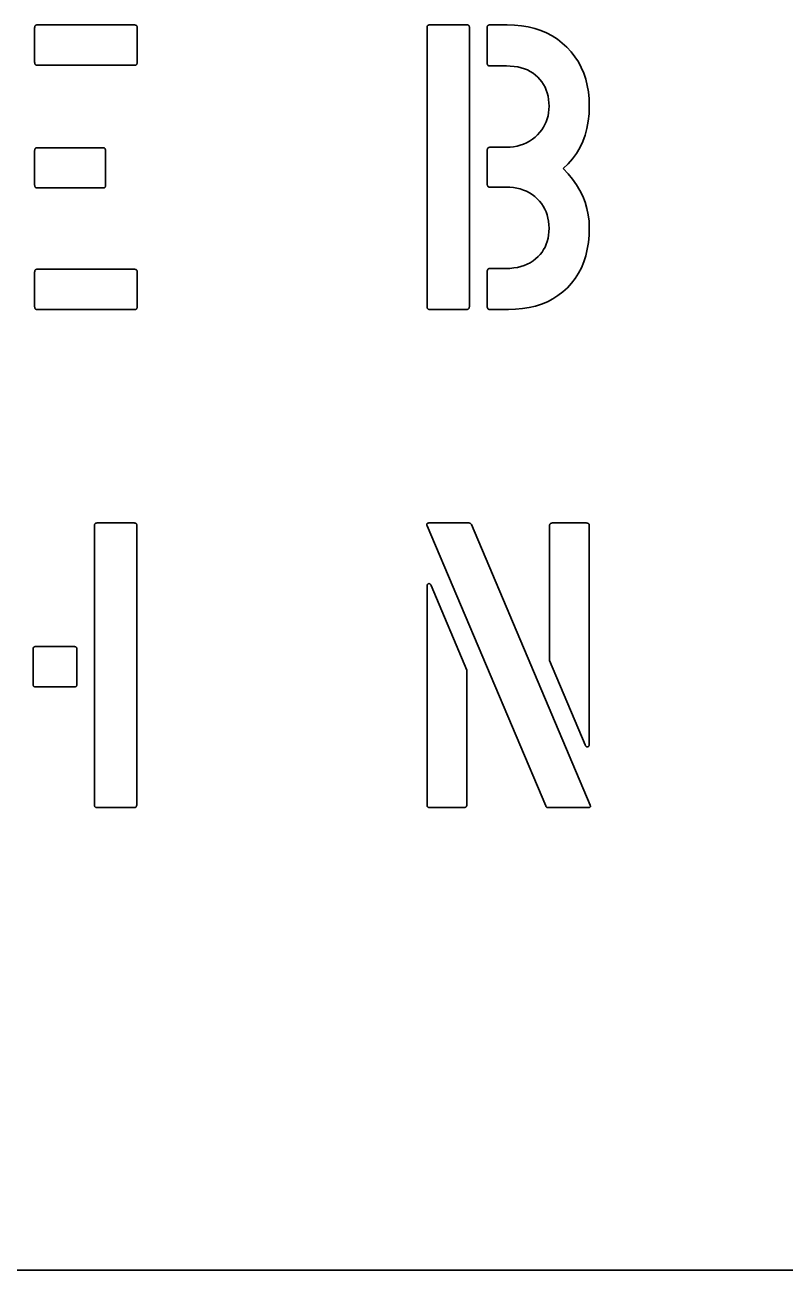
# Model space of a CAD drawing. Extents: x 10 to 410, y -69 to 348.
# Drawn here: x 112.3 to 165.7, y -51.5 to 36 of the extents above; entities that cross this region are included whole.
import ezdxf

# ---------------------------------------------------------------- set-up
doc = ezdxf.new("R2010")
doc.units = 0

msp = doc.modelspace()

# ---------------------------------------------------------------- linework, layer by layer
at = {"color": 7, "lineweight": 35, "ltscale": 0.00078}
for p, q in [((112.985428, 35.872009), (112.993996, 35.902008)), ((120.050575, 35.993134), (120.080574, 35.984558)), ((140.556854, 35.872009), (140.56543, 35.902008)), ((112.993996, 33.26944), (112.985428, 33.299438)), ((144.90657, 33.121155), (144.876572, 33.1297)), ((112.985428, 27.243439), (112.993996, 27.273438)), ((117.821999, 27.364563), (117.851997, 27.355988)), ((112.993996, 24.640869), (112.985428, 24.670868)), ((112.985428, 18.700562), (112.993996, 18.73056)), ((120.050575, 18.821716), (120.080574, 18.813141)), ((112.993996, 16.097992), (112.985428, 16.127991)), ((140.678009, 16.006866), (140.64801, 16.015442)), ((117.185432, 0.872009), (117.194008, 0.902008)), ((151.821991, 0.993134), (151.852005, 0.984558)), ((112.871147, -7.813721), (112.879723, -7.783722)), ((115.822006, -7.692566), (115.852005, -7.701141)), ((112.879723, -10.41629), (112.871147, -10.386292)), ((117.30658, -18.993134), (117.276573, -18.984558)), ((140.677994, -18.993134), (140.64801, -18.984558)), ((151.973145, -18.984558), (151.943146, -18.993134))]:
    msp.add_line(p, q, dxfattribs=at)
at = {"color": 7, "lineweight": 35, "ltscale": 0.000716}
for p, q in [((112.993996, 35.902008), (113.006004, 35.928009)), ((120.080574, 35.984558), (120.106575, 35.972565)), ((140.56543, 35.902008), (140.577423, 35.928009)), ((113.005997, 33.243439), (112.993996, 33.26944)), ((144.876572, 33.1297), (144.850571, 33.141724)), ((112.993996, 27.273438), (113.006004, 27.299438)), ((117.851997, 27.355988), (117.877998, 27.343994)), ((113.005997, 24.614868), (112.993996, 24.640869)), ((112.993996, 18.73056), (113.006004, 18.756561)), ((120.080574, 18.813141), (120.106575, 18.801147)), ((113.005997, 16.071991), (112.993996, 16.097992)), ((140.64801, 16.015442), (140.622009, 16.027435)), ((117.194008, 0.902008), (117.206009, 0.928009)), ((112.879723, -7.783722), (112.891724, -7.757721)), ((115.852005, -7.701141), (115.878006, -7.713135)), ((112.891724, -10.442291), (112.879723, -10.41629)), ((117.276573, -18.984558), (117.25058, -18.972565)), ((140.64801, -18.984558), (140.622009, -18.972565))]:
    msp.add_line(p, q, dxfattribs=at)
at = {"color": 7, "lineweight": 35, "ltscale": 0.000672}
for p, q in [((113.006004, 35.928009), (113.021431, 35.950012)), ((140.577423, 35.928009), (140.592865, 35.950012)), ((113.021431, 33.221436), (113.005997, 33.243439)), ((113.006004, 27.299438), (113.021431, 27.321442)), ((117.877998, 27.343994), (117.900002, 27.328583)), ((113.021431, 24.592865), (113.005997, 24.614868)), ((113.006004, 18.756561), (113.021431, 18.778564)), ((120.106575, 18.801147), (120.128571, 18.785706)), ((113.021431, 16.049988), (113.005997, 16.071991)), ((140.622009, 16.027435), (140.600006, 16.042847)), ((117.206009, 0.928009), (117.221436, 0.950012)), ((151.877991, 0.972565), (151.899994, 0.957153)), ((112.891724, -7.757721), (112.90715, -7.735718)), ((115.878006, -7.713135), (115.900009, -7.728577)), ((112.90715, -10.464294), (112.891724, -10.442291)), ((117.25058, -18.972565), (117.228577, -18.957153)), ((140.622009, -18.972565), (140.600006, -18.957153))]:
    msp.add_line(p, q, dxfattribs=at)
at = {"color": 7, "lineweight": 35, "ltscale": 0.000651}
for p, q in [((113.021431, 35.950012), (113.040291, 35.967987)), ((140.592865, 35.950012), (140.611725, 35.967987)), ((113.021431, 27.321442), (113.040291, 27.339417)), ((113.040291, 16.032013), (113.021431, 16.049988)), ((117.221436, 0.950012), (117.240295, 0.967987)), ((112.92601, -10.482269), (112.90715, -10.464294))]:
    msp.add_line(p, q, dxfattribs=at)
at = {"color": 7, "lineweight": 35, "ltscale": 0.000658}
for p, q in [((113.040291, 35.967987), (113.062569, 35.981995)), ((140.611725, 35.967987), (140.634003, 35.981995)), ((113.062569, 33.189423), (113.040291, 33.20343)), ((144.810577, 33.175995), (144.79657, 33.198273)), ((113.040291, 27.339417), (113.062569, 27.353424)), ((117.917999, 27.309723), (117.931999, 27.287415)), ((113.062569, 24.560852), (113.040291, 24.57486)), ((113.040291, 18.79657), (113.062569, 18.810577)), ((120.146568, 18.766846), (120.160576, 18.744568)), ((113.062569, 16.018005), (113.040291, 16.032013)), ((140.582001, 16.061707), (140.568008, 16.084015)), ((117.240295, 0.967987), (117.262573, 0.981995)), ((112.92601, -7.717712), (112.948288, -7.703705)), ((115.918007, -7.747437), (115.932007, -7.769714)), ((112.948288, -10.496277), (112.92601, -10.482269)), ((117.210571, -18.938293), (117.196579, -18.915985))]:
    msp.add_line(p, q, dxfattribs=at)
at = {"color": 7, "lineweight": 35, "ltscale": 0.00069}
for p, q in [((113.062569, 35.981995), (113.088287, 35.992004)), ((140.634003, 35.981995), (140.659714, 35.992004)), ((113.088287, 33.179413), (113.062569, 33.189423)), ((144.79657, 33.198273), (144.786575, 33.223999)), ((113.062569, 27.353424), (113.088287, 27.363434)), ((113.088287, 24.550873), (113.062569, 24.560852)), ((113.062569, 18.810577), (113.088287, 18.820557)), ((113.088287, 16.007996), (113.062569, 16.018005)), ((117.262573, 0.981995), (117.288292, 0.992004)), ((140.570007, 0.981995), (140.595718, 0.992004)), ((140.810577, -3.348572), (140.823715, -3.372864)), ((115.932007, -7.769714), (115.942001, -7.795441)), ((112.973999, -10.506287), (112.948288, -10.496277)), ((151.689423, -14.651428), (151.676285, -14.627136))]:
    msp.add_line(p, q, dxfattribs=at)
at = {"color": 7, "lineweight": 35, "ltscale": 0.000744}
for p, q in [((113.088287, 35.992004), (113.117424, 35.997986)), ((120.17057, 35.890289), (120.176567, 35.861145)), ((140.659714, 35.992004), (140.688858, 35.997986)), ((144.786575, 33.223999), (144.780579, 33.253143)), ((113.117424, 33.173431), (113.088287, 33.179413)), ((113.088287, 27.363434), (113.117424, 27.369415)), ((117.941994, 27.261719), (117.947998, 27.232574)), ((113.117424, 24.544861), (113.088287, 24.550873)), ((113.088287, 18.820557), (113.117424, 18.826569)), ((120.17057, 18.718872), (120.176567, 18.689728)), ((113.117424, 16.002014), (113.088287, 16.007996)), ((140.558014, 16.109711), (140.552002, 16.138855)), ((117.288292, 0.992004), (117.317429, 0.997986)), ((151.942001, 0.890289), (151.947998, 0.861145)), ((112.973999, -7.693726), (113.003143, -7.687714)), ((115.942001, -7.795441), (115.947998, -7.824585)), ((113.003143, -10.512299), (112.973999, -10.506287)), ((117.186577, -18.890289), (117.18058, -18.861145)), ((140.557999, -18.890289), (140.552002, -18.861145))]:
    msp.add_line(p, q, dxfattribs=at)
at = {"color": 7, "lineweight": 35, "ltscale": 0.000816}
for p, q in [((113.117424, 35.997986), (113.150002, 36)), ((140.688858, 35.997986), (140.721436, 36)), ((144.917435, 35.998291), (144.950012, 36)), ((120.176567, 35.861145), (120.178566, 35.828583)), ((120.178566, 33.342865), (120.177147, 33.310272)), ((144.780579, 33.253143), (144.77858, 33.285706)), ((113.150002, 33.171417), (113.117424, 33.173431)), ((113.117424, 27.369415), (113.150002, 27.371429)), ((117.947998, 27.232574), (117.950005, 27.200012)), ((113.150002, 24.542847), (113.117424, 24.544861)), ((117.950005, 24.714294), (117.94857, 24.681702)), ((113.117424, 18.826569), (113.150002, 18.828583)), ((120.176567, 18.689728), (120.178574, 18.657135)), ((113.150002, 16), (113.117424, 16.002014)), ((140.552002, 16.138855), (140.550003, 16.171417)), ((117.317429, 0.997986), (117.350006, 1)), ((151.947998, 0.861145), (151.949997, 0.828583)), ((113.003143, -7.687714), (113.035721, -7.685699)), ((115.947998, -7.824585), (115.950005, -7.857147)), ((113.035721, -10.514282), (113.003143, -10.512299)), ((117.18058, -18.861145), (117.178574, -18.828583)), ((140.552002, -18.861145), (140.550003, -18.828583))]:
    msp.add_line(p, q, dxfattribs=at)
at = {"color": 7, "lineweight": 35, "ltscale": 0.170714}
for p, q in [((113.150002, 36), (119.978569, 36)), ((113.150002, 18.828583), (119.978569, 18.828583))]:
    msp.add_line(p, q, dxfattribs=at)
at = {"color": 7, "lineweight": 35, "ltscale": 0.000951}
for p, q in [((119.978569, 36), (120.016579, 35.998291)), ((112.980286, 33.333435), (112.978569, 33.371429)), ((144.978577, 33.114288), (144.940582, 33.115997)), ((117.75, 27.371429), (117.788002, 27.36972)), ((144.77858, 27.200012), (144.780579, 27.238007)), ((144.940582, 27.39801), (144.978577, 27.399994)), ((112.980286, 24.704865), (112.978569, 24.742859)), ((144.780579, 24.761993), (144.77858, 24.799988)), ((144.978577, 24.600006), (144.940582, 24.60199)), ((112.978569, 18.628571), (112.980286, 18.666565)), ((119.978569, 18.828583), (120.016579, 18.826843)), ((144.940582, 18.883728), (144.978577, 18.885712)), ((140.75, 16), (140.712006, 16.001709)), ((143.359436, 16.002014), (143.321442, 16)), ((144.978577, 16), (144.940582, 16.002014)), ((151.75, 1), (151.787994, 0.998291)), ((112.864288, -7.885712), (112.866013, -7.847717)), ((115.75, -7.685699), (115.78801, -7.687439)), ((112.866013, -10.352295), (112.864288, -10.314301)), ((117.378578, -19), (117.340576, -18.998291)), ((119.988007, -18.997986), (119.950005, -19)), ((140.75, -19), (140.712006, -18.998291))]:
    msp.add_line(p, q, dxfattribs=at)
at = {"color": 7, "lineweight": 35, "ltscale": 0.00086}
for p, q in [((120.016579, 35.998291), (120.050575, 35.993134)), ((112.980286, 35.838013), (112.985428, 35.872009)), ((140.551727, 35.838013), (140.556854, 35.872009)), ((112.985428, 33.299438), (112.980286, 33.333435)), ((144.940582, 33.115997), (144.90657, 33.121155)), ((112.980286, 27.209442), (112.985428, 27.243439)), ((117.788002, 27.36972), (117.821999, 27.364563)), ((112.985428, 24.670868), (112.980286, 24.704865)), ((112.980286, 18.666565), (112.985428, 18.700562)), ((120.016579, 18.826843), (120.050575, 18.821716)), ((112.985428, 16.127991), (112.980286, 16.161987)), ((140.712006, 16.001709), (140.678009, 16.006866)), ((151.787994, 0.998291), (151.821991, 0.993134)), ((117.180298, 0.838013), (117.185432, 0.872009)), ((112.866013, -7.847717), (112.871147, -7.813721)), ((115.78801, -7.687439), (115.822006, -7.692566)), ((112.871147, -10.386292), (112.866013, -10.352295)), ((117.340576, -18.998291), (117.30658, -18.993134)), ((140.712006, -18.998291), (140.677994, -18.993134))]:
    msp.add_line(p, q, dxfattribs=at)
at = {"color": 7, "lineweight": 35, "ltscale": 0.000671}
for p, q in [((120.106575, 35.972565), (120.128571, 35.957153)), ((144.850571, 33.141724), (144.828583, 33.157135))]:
    msp.add_line(p, q, dxfattribs=at)
at = {"color": 7, "lineweight": 35, "ltscale": 0.000652}
for p, q in [((120.128571, 35.957153), (120.146568, 35.938293)), ((113.040291, 33.20343), (113.021431, 33.221436)), ((144.828583, 33.157135), (144.810577, 33.175995)), ((117.900002, 27.328583), (117.917999, 27.309723)), ((113.040291, 24.57486), (113.021431, 24.592865)), ((113.021431, 18.778564), (113.040291, 18.79657)), ((120.128571, 18.785706), (120.146568, 18.766846)), ((140.600006, 16.042847), (140.582001, 16.061707)), ((151.899994, 0.957153), (151.917999, 0.938293)), ((112.90715, -7.735718), (112.92601, -7.717712)), ((115.900009, -7.728577), (115.918007, -7.747437)), ((117.228577, -18.957153), (117.210571, -18.938293)), ((140.600006, -18.957153), (140.582001, -18.938293))]:
    msp.add_line(p, q, dxfattribs=at)
at = {"color": 7, "lineweight": 35, "ltscale": 0.000659}
for p, q in [((120.146568, 35.938293), (120.160576, 35.915985)), ((151.917999, 0.938293), (151.932007, 0.915985)), ((140.582001, -18.938293), (140.567993, -18.915985))]:
    msp.add_line(p, q, dxfattribs=at)
at = {"color": 7, "lineweight": 35, "ltscale": 0.000689}
for p, q in [((120.160576, 35.915985), (120.17057, 35.890289)), ((117.931999, 27.287415), (117.941994, 27.261719)), ((120.160576, 18.744568), (120.17057, 18.718872)), ((140.568008, 16.084015), (140.558014, 16.109711)), ((151.932007, 0.915985), (151.942001, 0.890289)), ((112.948288, -7.703705), (112.973999, -7.693726)), ((117.196579, -18.915985), (117.186577, -18.890289)), ((140.567993, -18.915985), (140.557999, -18.890289))]:
    msp.add_line(p, q, dxfattribs=at)
at = {"color": 7, "lineweight": 35, "ltscale": 0.065714}
for p, q in [((140.721436, 36), (143.350006, 36)), ((117.350006, 1), (119.978577, 1))]:
    msp.add_line(p, q, dxfattribs=at)
at = {"color": 7, "lineweight": 35, "ltscale": 0.000815}
for p, q in [((143.350006, 36), (143.382568, 35.998566)), ((144.77858, 35.828583), (144.780289, 35.861145)), ((120.178566, 16.171417), (120.177147, 16.138855)), ((119.978577, 1), (120.011154, 0.998566)), ((115.950005, -10.342865), (115.948578, -10.375427))]:
    msp.add_line(p, q, dxfattribs=at)
at = {"color": 7, "lineweight": 35, "ltscale": 0.000736}
for p, q in [((143.382568, 35.998566), (143.411713, 35.994293)), ((120.177147, 33.310272), (120.172859, 33.281128)), ((117.94857, 24.681702), (117.944283, 24.652557)), ((120.177147, 16.138855), (120.172859, 16.109711)), ((120.011154, 0.998566), (120.040291, 0.994293)), ((115.948578, -10.375427), (115.94429, -10.404572))]:
    msp.add_line(p, q, dxfattribs=at)
at = {"color": 7, "lineweight": 35, "ltscale": 0.000667}
for p, q in [((143.411713, 35.994293), (143.437439, 35.987152)), ((120.172859, 33.281128), (120.165718, 33.255432)), ((117.944283, 24.652557), (117.937141, 24.626862)), ((120.172859, 16.109711), (120.165718, 16.084015)), ((120.040291, 0.994293), (120.06601, 0.987152)), ((115.94429, -10.404572), (115.937149, -10.430298))]:
    msp.add_line(p, q, dxfattribs=at)
at = {"color": 7, "lineweight": 35, "ltscale": 0.000611}
for p, q in [((143.437439, 35.987152), (143.459717, 35.977142)), ((120.165718, 33.255432), (120.155708, 33.233154)), ((120.165718, 16.084015), (120.155708, 16.061707)), ((120.06601, 0.987152), (120.088295, 0.977142)), ((140.550003, 0.967987), (140.570007, 0.981995)), ((115.937149, -10.430298), (115.927147, -10.452576))]:
    msp.add_line(p, q, dxfattribs=at)
at = {"color": 7, "lineweight": 35, "ltscale": 0.000571}
for p, q in [((143.459717, 35.977142), (143.478577, 35.964294)), ((120.155708, 33.233154), (120.14286, 33.214294)), ((117.927147, 24.604584), (117.914284, 24.585724)), ((120.155708, 16.061707), (120.14286, 16.042847)), ((140.764282, -3.292847), (140.780853, -3.308563)), ((115.927147, -10.452576), (115.914291, -10.471436)), ((151.735718, -14.707153), (151.719131, -14.691437)), ((152.030289, -18.915985), (152.025436, -18.938293))]:
    msp.add_line(p, q, dxfattribs=at)
at = {"color": 7, "lineweight": 35, "ltscale": 0.000551}
for p, q in [((143.478577, 35.964294), (143.494003, 35.948578)), ((120.14286, 33.214294), (120.127144, 33.198853)), ((117.914284, 24.585724), (117.898567, 24.570282)), ((120.107147, 0.964294), (120.122574, 0.948578))]:
    msp.add_line(p, q, dxfattribs=at)
at = {"color": 7, "lineweight": 35, "ltscale": 0.000553}
for p, q in [((143.494003, 35.948578), (143.506012, 35.929993)), ((120.127144, 33.198853), (120.108574, 33.186859)), ((117.898567, 24.570282), (117.879997, 24.558289)), ((120.127144, 16.027435), (120.108574, 16.015442)), ((120.122574, 0.948578), (120.134575, 0.929993)), ((115.898575, -10.486847), (115.880005, -10.498871))]:
    msp.add_line(p, q, dxfattribs=at)
at = {"color": 7, "lineweight": 35, "ltscale": 0.000577}
for p, q in [((143.506012, 35.929993), (143.514572, 35.908569)), ((120.108574, 33.186859), (120.087143, 33.178284)), ((117.879997, 24.558289), (117.858574, 24.549713)), ((120.108574, 16.015442), (120.087143, 16.006866)), ((120.134575, 0.929993), (120.14315, 0.908569)), ((115.880005, -10.498871), (115.858582, -10.507416))]:
    msp.add_line(p, q, dxfattribs=at)
at = {"color": 7, "lineweight": 35, "ltscale": 0.000621}
for p, q in [((143.514572, 35.908569), (143.519714, 35.884277)), ((117.858574, 24.549713), (117.834282, 24.544586)), ((120.087143, 16.006866), (120.062859, 16.001709)), ((120.14315, 0.908569), (120.148285, 0.884277)), ((115.858582, -10.507416), (115.83429, -10.512573))]:
    msp.add_line(p, q, dxfattribs=at)
at = {"color": 7, "lineweight": 35, "ltscale": 0.00068}
for p, q in [((143.519714, 35.884277), (143.521423, 35.857147)), ((120.062859, 33.173157), (120.035713, 33.171417)), ((117.834282, 24.544586), (117.807144, 24.542847)), ((120.062859, 16.001709), (120.035713, 16)), ((120.148285, 0.884277), (120.150009, 0.857147)), ((115.83429, -10.512573), (115.807144, -10.514282))]:
    msp.add_line(p, q, dxfattribs=at)
at = {"color": 7, "lineweight": 35, "ltscale": 0.00074}
for p, q in [((144.780289, 35.861145), (144.785431, 35.890289)), ((144.88829, 35.993134), (144.917435, 35.998291))]:
    msp.add_line(p, q, dxfattribs=at)
at = {"color": 7, "lineweight": 35, "ltscale": 0.000677}
msp.add_line((144.785431, 35.890289), (144.794006, 35.915985), dxfattribs=at)
at = {"color": 7, "lineweight": 35, "ltscale": 0.000633}
for p, q in [((144.794006, 35.915985), (144.806, 35.938293)), ((144.840286, 35.972565), (144.862579, 35.984558))]:
    msp.add_line(p, q, dxfattribs=at)
at = {"color": 7, "lineweight": 35, "ltscale": 0.000609}
for p, q in [((144.806, 35.938293), (144.821442, 35.957153)), ((144.821442, 35.957153), (144.840286, 35.972565))]:
    msp.add_line(p, q, dxfattribs=at)
at = {"color": 7, "lineweight": 35, "ltscale": 0.000678}
msp.add_line((144.862579, 35.984558), (144.88829, 35.993134), dxfattribs=at)
at = {"color": 7, "lineweight": 35, "ltscale": 0.030714}
msp.add_line((144.950012, 36), (146.178574, 36), dxfattribs=at)
at = {"color": 7, "lineweight": 35, "ltscale": 0.012884}
msp.add_line((146.178574, 36), (146.69371, 35.984283), dxfattribs=at)
at = {"color": 7, "lineweight": 35, "ltscale": 0.012406}
msp.add_line((146.69371, 35.984283), (147.187714, 35.937134), dxfattribs=at)
at = {"color": 7, "lineweight": 35, "ltscale": 0.011983}
msp.add_line((147.187714, 35.937134), (147.660568, 35.858582), dxfattribs=at)
at = {"color": 7, "lineweight": 35, "ltscale": 0.000952}
for p, q in [((112.978569, 35.799988), (112.980286, 35.838013)), ((140.550003, 35.799988), (140.551727, 35.838013)), ((112.978569, 27.171417), (112.980286, 27.209442)), ((144.77858, 18.685699), (144.780579, 18.723724)), ((112.980286, 16.161987), (112.978569, 16.200012)), ((143.521423, 16.200012), (143.51944, 16.161987)), ((144.780579, 16.161987), (144.77858, 16.200012)), ((149.311996, 0.997711), (149.349991, 1)), ((117.178574, 0.799988), (117.180298, 0.838013)), ((120.150009, -18.799988), (120.148003, -18.838013)), ((143.188004, -18.997711), (143.149994, -19))]:
    msp.add_line(p, q, dxfattribs=at)
at = {"color": 7, "lineweight": 35, "ltscale": 0.060714}
for p, q in [((112.978569, 33.371429), (112.978569, 35.799988)), ((112.978569, 24.742859), (112.978569, 27.171417)), ((112.978569, 16.200012), (112.978569, 18.628571))]:
    msp.add_line(p, q, dxfattribs=at)
at = {"color": 7, "lineweight": 35, "ltscale": 0.062143}
for p, q in [((120.178566, 35.828583), (120.178566, 33.342865)), ((117.950005, 27.200012), (117.950005, 24.714294)), ((120.178574, 18.657135), (120.178566, 16.171417)), ((115.950005, -7.857147), (115.950005, -10.342865))]:
    msp.add_line(p, q, dxfattribs=at)
at = {"color": 7, "lineweight": 35, "ltscale": 0.490714}
for p, q in [((140.550003, 16.171417), (140.550003, 35.799988)), ((117.178574, -18.828583), (117.178574, 0.799988))]:
    msp.add_line(p, q, dxfattribs=at)
at = {"color": 7, "lineweight": 35, "ltscale": 0.491428}
for p, q in [((143.521423, 35.857147), (143.521423, 16.200012)), ((120.150009, 0.857147), (120.150009, -18.799988))]:
    msp.add_line(p, q, dxfattribs=at)
at = {"color": 7, "lineweight": 35, "ltscale": 0.063572}
msp.add_line((144.77858, 33.285706), (144.77858, 35.828583), dxfattribs=at)
at = {"color": 7, "lineweight": 35, "ltscale": 0.011623}
msp.add_line((147.660568, 35.858582), (148.112289, 35.748566), dxfattribs=at)
at = {"color": 7, "lineweight": 35, "ltscale": 0.01133}
msp.add_line((148.112289, 35.748566), (148.542862, 35.607147), dxfattribs=at)
at = {"color": 7, "lineweight": 35, "ltscale": 0.01111}
msp.add_line((148.542862, 35.607147), (148.952286, 35.434296), dxfattribs=at)
at = {"color": 7, "lineweight": 35, "ltscale": 0.010969}
msp.add_line((148.952286, 35.434296), (149.340576, 35.230011), dxfattribs=at)
at = {"color": 7, "lineweight": 35, "ltscale": 0.010907}
msp.add_line((149.340576, 35.230011), (149.707718, 34.994293), dxfattribs=at)
at = {"color": 7, "lineweight": 35, "ltscale": 0.010928}
msp.add_line((149.707718, 34.994293), (150.053711, 34.727142), dxfattribs=at)
at = {"color": 7, "lineweight": 35, "ltscale": 0.011031}
msp.add_line((150.053711, 34.727142), (150.378571, 34.428558), dxfattribs=at)
at = {"color": 7, "lineweight": 35, "ltscale": 0.011014}
msp.add_line((150.378571, 34.428558), (150.677139, 34.104584), dxfattribs=at)
at = {"color": 7, "lineweight": 35, "ltscale": 0.010878}
msp.add_line((150.677139, 34.104584), (150.94429, 33.761139), dxfattribs=at)
at = {"color": 7, "lineweight": 35, "ltscale": 0.010817}
msp.add_line((150.94429, 33.761139), (151.180008, 33.398285), dxfattribs=at)
at = {"color": 7, "lineweight": 35, "ltscale": 0.010836}
msp.add_line((151.180008, 33.398285), (151.384293, 33.015991), dxfattribs=at)
at = {"color": 7, "lineweight": 35, "ltscale": 0.172143}
for p, q in [((120.035713, 33.171417), (113.150002, 33.171417)), ((120.035713, 16), (113.150002, 16))]:
    msp.add_line(p, q, dxfattribs=at)
at = {"color": 7, "lineweight": 35, "ltscale": 0.00062}
for p, q in [((120.087143, 33.178284), (120.062859, 33.173157)), ((143.652283, 0.90744), (143.664276, 0.885712))]:
    msp.add_line(p, q, dxfattribs=at)
at = {"color": 7, "lineweight": 35, "ltscale": 0.028571}
for p, q in [((146.121429, 33.114288), (144.978577, 33.114288)), ((144.978577, 27.399994), (146.121429, 27.399994))]:
    msp.add_line(p, q, dxfattribs=at)
at = {"color": 7, "lineweight": 35, "ltscale": 0.006985}
msp.add_line((146.400711, 33.106415), (146.121429, 33.114288), dxfattribs=at)
at = {"color": 7, "lineweight": 35, "ltscale": 0.006687}
msp.add_line((146.667145, 33.082855), (146.400711, 33.106415), dxfattribs=at)
at = {"color": 7, "lineweight": 35, "ltscale": 0.006415}
msp.add_line((146.920715, 33.043579), (146.667145, 33.082855), dxfattribs=at)
at = {"color": 7, "lineweight": 35, "ltscale": 0.006173}
msp.add_line((147.161438, 32.988556), (146.920715, 33.043579), dxfattribs=at)
at = {"color": 7, "lineweight": 35, "ltscale": 0.005964}
msp.add_line((147.389282, 32.917847), (147.161438, 32.988556), dxfattribs=at)
at = {"color": 7, "lineweight": 35, "ltscale": 0.005793}
msp.add_line((147.604294, 32.831421), (147.389282, 32.917847), dxfattribs=at)
at = {"color": 7, "lineweight": 35, "ltscale": 0.005662}
msp.add_line((147.806427, 32.729279), (147.604294, 32.831421), dxfattribs=at)
at = {"color": 7, "lineweight": 35, "ltscale": 0.005574}
msp.add_line((147.995712, 32.61142), (147.806427, 32.729279), dxfattribs=at)
at = {"color": 7, "lineweight": 35, "ltscale": 0.005532}
msp.add_line((148.17215, 32.477844), (147.995712, 32.61142), dxfattribs=at)
at = {"color": 7, "lineweight": 35, "ltscale": 0.005536}
msp.add_line((148.335724, 32.328583), (148.17215, 32.477844), dxfattribs=at)
at = {"color": 7, "lineweight": 35, "ltscale": 0.010933}
for p, q in [((151.384293, 33.015991), (151.557144, 32.614288)), ((149.003723, 16.550293), (148.600006, 16.382141))]:
    msp.add_line(p, q, dxfattribs=at)
at = {"color": 7, "lineweight": 35, "ltscale": 0.011106}
msp.add_line((151.557144, 32.614288), (151.698578, 32.193146), dxfattribs=at)
at = {"color": 7, "lineweight": 35, "ltscale": 0.005505}
msp.add_line((148.485001, 32.166718), (148.335724, 32.328583), dxfattribs=at)
at = {"color": 7, "lineweight": 35, "ltscale": 0.00543}
msp.add_line((148.618576, 31.995422), (148.485001, 32.166718), dxfattribs=at)
at = {"color": 7, "lineweight": 35, "ltscale": 0.005393}
msp.add_line((148.736435, 31.814728), (148.618576, 31.995422), dxfattribs=at)
at = {"color": 7, "lineweight": 35, "ltscale": 0.005396}
msp.add_line((148.838577, 31.624573), (148.736435, 31.814728), dxfattribs=at)
at = {"color": 7, "lineweight": 35, "ltscale": 0.005437}
msp.add_line((148.925003, 31.424988), (148.838577, 31.624573), dxfattribs=at)
at = {"color": 7, "lineweight": 35, "ltscale": 0.011353}
msp.add_line((151.698578, 32.193146), (151.808578, 31.752563), dxfattribs=at)
at = {"color": 7, "lineweight": 35, "ltscale": 0.011666}
msp.add_line((151.808578, 31.752563), (151.887146, 31.292572), dxfattribs=at)
at = {"color": 7, "lineweight": 35, "ltscale": 0.005516}
msp.add_line((148.995712, 31.216003), (148.925003, 31.424988), dxfattribs=at)
at = {"color": 7, "lineweight": 35, "ltscale": 0.005632}
for p, q in [((149.05072, 30.997559), (148.995712, 31.216003)), ((149.089432, 29.830872), (149.113434, 30.054871))]:
    msp.add_line(p, q, dxfattribs=at)
at = {"color": 7, "lineweight": 35, "ltscale": 0.00578}
msp.add_line((149.089996, 30.769714), (149.05072, 30.997559), dxfattribs=at)
at = {"color": 7, "lineweight": 35, "ltscale": 0.005961}
msp.add_line((149.113571, 30.53244), (149.089996, 30.769714), dxfattribs=at)
at = {"color": 7, "lineweight": 35, "ltscale": 0.012044}
msp.add_line((151.887146, 31.292572), (151.93428, 30.813141), dxfattribs=at)
at = {"color": 7, "lineweight": 35, "ltscale": 0.012477}
msp.add_line((151.93428, 30.813141), (151.949997, 30.314301), dxfattribs=at)
at = {"color": 7, "lineweight": 35, "ltscale": 0.00552}
msp.add_line((149.049423, 29.613708), (149.089432, 29.830872), dxfattribs=at)
at = {"color": 7, "lineweight": 35, "ltscale": 0.005774}
msp.add_line((149.113434, 30.054871), (149.121429, 30.285706), dxfattribs=at)
at = {"color": 7, "lineweight": 35, "ltscale": 0.006171}
msp.add_line((149.121429, 30.285706), (149.113571, 30.53244), dxfattribs=at)
at = {"color": 7, "lineweight": 35, "ltscale": 0.013271}
msp.add_line((151.931717, 29.761139), (151.876862, 29.233154), dxfattribs=at)
at = {"color": 7, "lineweight": 35, "ltscale": 0.013837}
msp.add_line((151.949997, 30.314301), (151.931717, 29.761139), dxfattribs=at)
at = {"color": 7, "lineweight": 35, "ltscale": 0.005408}
msp.add_line((148.729431, 28.813721), (148.833435, 29.003418), dxfattribs=at)
at = {"color": 7, "lineweight": 35, "ltscale": 0.005385}
msp.add_line((148.833435, 29.003418), (148.921432, 29.200012), dxfattribs=at)
at = {"color": 7, "lineweight": 35, "ltscale": 0.005395}
msp.add_line((148.921432, 29.200012), (148.993439, 29.403442), dxfattribs=at)
at = {"color": 7, "lineweight": 35, "ltscale": 0.00544}
msp.add_line((148.993439, 29.403442), (149.049423, 29.613708), dxfattribs=at)
at = {"color": 7, "lineweight": 35, "ltscale": 0.012778}
msp.add_line((151.876862, 29.233154), (151.785431, 28.730286), dxfattribs=at)
at = {"color": 7, "lineweight": 35, "ltscale": 0.006061}
msp.add_line((147.949997, 27.966858), (148.139999, 28.117432), dxfattribs=at)
at = {"color": 7, "lineweight": 35, "ltscale": 0.006186}
msp.add_line((148.139999, 28.117432), (148.321426, 28.285706), dxfattribs=at)
at = {"color": 7, "lineweight": 35, "ltscale": 0.005686}
msp.add_line((148.321426, 28.285706), (148.473434, 28.454865), dxfattribs=at)
at = {"color": 7, "lineweight": 35, "ltscale": 0.00556}
msp.add_line((148.473434, 28.454865), (148.609436, 28.630859), dxfattribs=at)
at = {"color": 7, "lineweight": 35, "ltscale": 0.005468}
msp.add_line((148.609436, 28.630859), (148.729431, 28.813721), dxfattribs=at)
at = {"color": 7, "lineweight": 35, "ltscale": 0.012039}
msp.add_line((151.657425, 28.252563), (151.492859, 27.799988), dxfattribs=at)
at = {"color": 7, "lineweight": 35, "ltscale": 0.012364}
msp.add_line((151.785431, 28.730286), (151.657425, 28.252563), dxfattribs=at)
at = {"color": 7, "lineweight": 35, "ltscale": 0.115}
msp.add_line((113.150002, 27.371429), (117.75, 27.371429), dxfattribs=at)
at = {"color": 7, "lineweight": 35, "ltscale": 0.060001}
msp.add_line((144.77858, 24.799988), (144.77858, 27.200012), dxfattribs=at)
at = {"color": 7, "lineweight": 35, "ltscale": 0.000863}
for p, q in [((144.780579, 27.238007), (144.786575, 27.272003)), ((144.90657, 27.391998), (144.940582, 27.39801)), ((144.786575, 24.727997), (144.780579, 24.761993)), ((144.940582, 24.60199), (144.90657, 24.608002)), ((144.780579, 18.723724), (144.786575, 18.757721)), ((144.90657, 18.877716), (144.940582, 18.883728)), ((143.393433, 16.007996), (143.359436, 16.002014)), ((143.51944, 16.161987), (143.513428, 16.127991)), ((144.786575, 16.127991), (144.780579, 16.161987)), ((144.940582, 16.002014), (144.90657, 16.007996)), ((120.022003, -18.992004), (119.988007, -18.997986)), ((120.148003, -18.838013), (120.142006, -18.872009))]:
    msp.add_line(p, q, dxfattribs=at)
at = {"color": 7, "lineweight": 35, "ltscale": 0.00079}
for p, q in [((144.786575, 27.272003), (144.79657, 27.302002)), ((144.79657, 24.697998), (144.786575, 24.727997)), ((144.786575, 18.757721), (144.79657, 18.78772)), ((143.513428, 16.127991), (143.503433, 16.097992)), ((144.79657, 16.097992), (144.786575, 16.127991))]:
    msp.add_line(p, q, dxfattribs=at)
at = {"color": 7, "lineweight": 35, "ltscale": 0.000738}
for p, q in [((144.79657, 27.302002), (144.810577, 27.328003)), ((144.850571, 27.368011), (144.876572, 27.381989)), ((144.810577, 24.671997), (144.79657, 24.697998)), ((144.876572, 24.618011), (144.850571, 24.631989)), ((144.79657, 18.78772), (144.810577, 18.813721)), ((144.850571, 18.853729), (144.876572, 18.867706)), ((143.449432, 16.032013), (143.423431, 16.018005)), ((143.503433, 16.097992), (143.489441, 16.071991)), ((144.810577, 16.071991), (144.79657, 16.097992)), ((144.876572, 16.018005), (144.850571, 16.032013)), ((120.078003, -18.967987), (120.052002, -18.981995)), ((120.132004, -18.902008), (120.118004, -18.928009))]:
    msp.add_line(p, q, dxfattribs=at)
at = {"color": 7, "lineweight": 35, "ltscale": 0.000711}
for p, q in [((144.810577, 27.328003), (144.828583, 27.350006)), ((144.828583, 24.649994), (144.810577, 24.671997)), ((144.810577, 18.813721), (144.828583, 18.835724)), ((143.489441, 16.071991), (143.471436, 16.049988)), ((144.828583, 16.049988), (144.810577, 16.071991)), ((120.118004, -18.928009), (120.100006, -18.950012))]:
    msp.add_line(p, q, dxfattribs=at)
at = {"color": 7, "lineweight": 35, "ltscale": 0.00071}
for p, q in [((144.828583, 27.350006), (144.850571, 27.368011)), ((144.850571, 24.631989), (144.828583, 24.649994)), ((144.828583, 18.835724), (144.850571, 18.853729)), ((143.471436, 16.049988), (143.449432, 16.032013)), ((144.850571, 16.032013), (144.828583, 16.049988)), ((120.100006, -18.950012), (120.078003, -18.967987))]:
    msp.add_line(p, q, dxfattribs=at)
at = {"color": 7, "lineweight": 35, "ltscale": 0.000791}
for p, q in [((144.876572, 27.381989), (144.90657, 27.391998)), ((144.90657, 24.608002), (144.876572, 24.618011)), ((144.876572, 18.867706), (144.90657, 18.877716)), ((143.423431, 16.018005), (143.393433, 16.007996)), ((144.90657, 16.007996), (144.876572, 16.018005)), ((120.052002, -18.981995), (120.022003, -18.992004)), ((120.142006, -18.872009), (120.132004, -18.902008))]:
    msp.add_line(p, q, dxfattribs=at)
at = {"color": 7, "lineweight": 35, "ltscale": 0.006468}
msp.add_line((146.121429, 27.399994), (146.380005, 27.408844), dxfattribs=at)
at = {"color": 7, "lineweight": 35, "ltscale": 0.006285}
msp.add_line((146.380005, 27.408844), (146.630005, 27.435425), dxfattribs=at)
at = {"color": 7, "lineweight": 35, "ltscale": 0.006136}
msp.add_line((146.630005, 27.435425), (146.871429, 27.479706), dxfattribs=at)
at = {"color": 7, "lineweight": 35, "ltscale": 0.006024}
msp.add_line((146.871429, 27.479706), (147.104294, 27.541718), dxfattribs=at)
at = {"color": 7, "lineweight": 35, "ltscale": 0.00595}
msp.add_line((147.104294, 27.541718), (147.328568, 27.621429), dxfattribs=at)
at = {"color": 7, "lineweight": 35, "ltscale": 0.005918}
msp.add_line((147.328568, 27.621429), (147.544296, 27.718872), dxfattribs=at)
at = {"color": 7, "lineweight": 35, "ltscale": 0.005925}
msp.add_line((147.544296, 27.718872), (147.751434, 27.834015), dxfattribs=at)
at = {"color": 7, "lineweight": 35, "ltscale": 0.005973}
msp.add_line((147.751434, 27.834015), (147.949997, 27.966858), dxfattribs=at)
at = {"color": 7, "lineweight": 35, "ltscale": 0.011682}
msp.add_line((151.291718, 27.372559), (151.054001, 26.970276), dxfattribs=at)
at = {"color": 7, "lineweight": 35, "ltscale": 0.01181}
msp.add_line((151.492859, 27.799988), (151.291718, 27.372559), dxfattribs=at)
at = {"color": 7, "lineweight": 35, "ltscale": 0.01174}
msp.add_line((150.779724, 26.59314), (150.468857, 26.24115), dxfattribs=at)
at = {"color": 7, "lineweight": 35, "ltscale": 0.011658}
msp.add_line((151.054001, 26.970276), (150.779724, 26.59314), dxfattribs=at)
at = {"color": 7, "lineweight": 35, "ltscale": 0.011926}
msp.add_line((150.468857, 26.24115), (150.121429, 25.914276), dxfattribs=at)
at = {"color": 7, "lineweight": 35, "ltscale": 0.012704}
msp.add_line((150.121429, 25.914276), (150.468857, 25.543427), dxfattribs=at)
at = {"color": 7, "lineweight": 35, "ltscale": 0.012296}
msp.add_line((150.468857, 25.543427), (150.779724, 25.162292), dxfattribs=at)
at = {"color": 7, "lineweight": 35, "ltscale": 0.116429}
msp.add_line((117.807144, 24.542847), (113.150002, 24.542847), dxfattribs=at)
at = {"color": 7, "lineweight": 35, "ltscale": 0.00061}
msp.add_line((117.937141, 24.626862), (117.927147, 24.604584), dxfattribs=at)
at = {"color": 7, "lineweight": 35, "ltscale": 0.027857}
for p, q in [((146.092865, 24.600006), (144.978577, 24.600006)), ((144.978577, 18.885712), (146.092865, 18.885712))]:
    msp.add_line(p, q, dxfattribs=at)
at = {"color": 7, "lineweight": 35, "ltscale": 0.006725}
msp.add_line((146.361725, 24.591858), (146.092865, 24.600006), dxfattribs=at)
at = {"color": 7, "lineweight": 35, "ltscale": 0.006479}
msp.add_line((146.61972, 24.567413), (146.361725, 24.591858), dxfattribs=at)
at = {"color": 7, "lineweight": 35, "ltscale": 0.006262}
msp.add_line((146.866852, 24.526703), (146.61972, 24.567413), dxfattribs=at)
at = {"color": 7, "lineweight": 35, "ltscale": 0.006077}
msp.add_line((147.103149, 24.469727), (146.866852, 24.526703), dxfattribs=at)
at = {"color": 7, "lineweight": 35, "ltscale": 0.011949}
msp.add_line((150.779724, 25.162292), (151.054001, 24.770844), dxfattribs=at)
at = {"color": 7, "lineweight": 35, "ltscale": 0.011669}
msp.add_line((151.054001, 24.770844), (151.291718, 24.369141), dxfattribs=at)
at = {"color": 7, "lineweight": 35, "ltscale": 0.005926}
msp.add_line((147.328568, 24.396423), (147.103149, 24.469727), dxfattribs=at)
at = {"color": 7, "lineweight": 35, "ltscale": 0.005813}
msp.add_line((147.543152, 24.306854), (147.328568, 24.396423), dxfattribs=at)
at = {"color": 7, "lineweight": 35, "ltscale": 0.005739}
msp.add_line((147.746857, 24.200989), (147.543152, 24.306854), dxfattribs=at)
at = {"color": 7, "lineweight": 35, "ltscale": 0.005707}
msp.add_line((147.939713, 24.078857), (147.746857, 24.200989), dxfattribs=at)
at = {"color": 7, "lineweight": 35, "ltscale": 0.005717}
msp.add_line((148.121719, 23.94043), (147.939713, 24.078857), dxfattribs=at)
at = {"color": 7, "lineweight": 35, "ltscale": 0.005768}
msp.add_line((148.292862, 23.785706), (148.121719, 23.94043), dxfattribs=at)
at = {"color": 7, "lineweight": 35, "ltscale": 0.005742}
msp.add_line((148.450287, 23.618439), (148.292862, 23.785706), dxfattribs=at)
at = {"color": 7, "lineweight": 35, "ltscale": 0.011462}
msp.add_line((151.291718, 24.369141), (151.492859, 23.957153), dxfattribs=at)
at = {"color": 7, "lineweight": 35, "ltscale": 0.011331}
msp.add_line((151.492859, 23.957153), (151.657425, 23.534851), dxfattribs=at)
at = {"color": 7, "lineweight": 35, "ltscale": 0.005638}
msp.add_line((148.591141, 23.442291), (148.450287, 23.618439), dxfattribs=at)
at = {"color": 7, "lineweight": 35, "ltscale": 0.005572}
msp.add_line((148.715439, 23.257294), (148.591141, 23.442291), dxfattribs=at)
at = {"color": 7, "lineweight": 35, "ltscale": 0.005545}
msp.add_line((148.823151, 23.063416), (148.715439, 23.257294), dxfattribs=at)
at = {"color": 7, "lineweight": 35, "ltscale": 0.005556}
msp.add_line((148.914291, 22.860718), (148.823151, 23.063416), dxfattribs=at)
at = {"color": 7, "lineweight": 35, "ltscale": 0.005608}
msp.add_line((148.988861, 22.649139), (148.914291, 22.860718), dxfattribs=at)
at = {"color": 7, "lineweight": 35, "ltscale": 0.011277}
msp.add_line((151.657425, 23.534851), (151.785431, 23.102295), dxfattribs=at)
at = {"color": 7, "lineweight": 35, "ltscale": 0.011305}
msp.add_line((151.785431, 23.102295), (151.876862, 22.659424), dxfattribs=at)
at = {"color": 7, "lineweight": 35, "ltscale": 0.005698}
msp.add_line((149.04686, 22.428711), (148.988861, 22.649139), dxfattribs=at)
at = {"color": 7, "lineweight": 35, "ltscale": 0.005825}
msp.add_line((149.088287, 22.199432), (149.04686, 22.428711), dxfattribs=at)
at = {"color": 7, "lineweight": 35, "ltscale": 0.005986}
msp.add_line((149.113144, 21.961273), (149.088287, 22.199432), dxfattribs=at)
at = {"color": 7, "lineweight": 35, "ltscale": 0.006178}
msp.add_line((149.121429, 21.714294), (149.113144, 21.961273), dxfattribs=at)
at = {"color": 7, "lineweight": 35, "ltscale": 0.011411}
msp.add_line((151.876862, 22.659424), (151.931717, 22.206299), dxfattribs=at)
at = {"color": 7, "lineweight": 35, "ltscale": 0.011595}
msp.add_line((151.931717, 22.206299), (151.949997, 21.742859), dxfattribs=at)
at = {"color": 7, "lineweight": 35, "ltscale": 0.005552}
msp.add_line((148.998001, 20.790863), (149.052002, 21.006287), dxfattribs=at)
at = {"color": 7, "lineweight": 35, "ltscale": 0.005725}
msp.add_line((149.052002, 21.006287), (149.090576, 21.231995), dxfattribs=at)
at = {"color": 7, "lineweight": 35, "ltscale": 0.005928}
msp.add_line((149.090576, 21.231995), (149.113708, 21.467987), dxfattribs=at)
at = {"color": 7, "lineweight": 35, "ltscale": 0.006161}
msp.add_line((149.113708, 21.467987), (149.121429, 21.714294), dxfattribs=at)
at = {"color": 7, "lineweight": 35, "ltscale": 0.012614}
msp.add_line((151.93457, 21.217285), (151.88829, 20.714844), dxfattribs=at)
at = {"color": 7, "lineweight": 35, "ltscale": 0.013145}
msp.add_line((151.949997, 21.742859), (151.93457, 21.217285), dxfattribs=at)
at = {"color": 7, "lineweight": 35, "ltscale": 0.00523}
msp.add_line((148.627716, 20.032013), (148.743439, 20.206299), dxfattribs=at)
at = {"color": 7, "lineweight": 35, "ltscale": 0.005251}
msp.add_line((148.743439, 20.206299), (148.843719, 20.390869), dxfattribs=at)
at = {"color": 7, "lineweight": 35, "ltscale": 0.005313}
msp.add_line((148.843719, 20.390869), (148.928574, 20.585724), dxfattribs=at)
at = {"color": 7, "lineweight": 35, "ltscale": 0.005414}
msp.add_line((148.928574, 20.585724), (148.998001, 20.790863), dxfattribs=at)
at = {"color": 7, "lineweight": 35, "ltscale": 0.011719}
msp.add_line((151.811142, 20.235565), (151.70314, 19.779419), dxfattribs=at)
at = {"color": 7, "lineweight": 35, "ltscale": 0.012136}
msp.add_line((151.88829, 20.714844), (151.811142, 20.235565), dxfattribs=at)
at = {"color": 7, "lineweight": 35, "ltscale": 0.00585}
msp.add_line((147.591141, 19.18399), (147.798859, 19.291718), dxfattribs=at)
at = {"color": 7, "lineweight": 35, "ltscale": 0.005796}
msp.add_line((147.798859, 19.291718), (147.994568, 19.415985), dxfattribs=at)
at = {"color": 7, "lineweight": 35, "ltscale": 0.005788}
msp.add_line((147.994568, 19.415985), (148.178284, 19.556854), dxfattribs=at)
at = {"color": 7, "lineweight": 35, "ltscale": 0.005824}
msp.add_line((148.178284, 19.556854), (148.350006, 19.714294), dxfattribs=at)
at = {"color": 7, "lineweight": 35, "ltscale": 0.00531}
msp.add_line((148.350006, 19.714294), (148.496567, 19.868011), dxfattribs=at)
at = {"color": 7, "lineweight": 35, "ltscale": 0.00525}
msp.add_line((148.496567, 19.868011), (148.627716, 20.032013), dxfattribs=at)
at = {"color": 7, "lineweight": 35, "ltscale": 0.01109}
msp.add_line((151.564285, 19.346436), (151.394577, 18.936584), dxfattribs=at)
at = {"color": 7, "lineweight": 35, "ltscale": 0.011368}
msp.add_line((151.70314, 19.779419), (151.564285, 19.346436), dxfattribs=at)
at = {"color": 7, "lineweight": 35, "ltscale": 0.062142}
msp.add_line((144.77858, 16.200012), (144.77858, 18.685699), dxfattribs=at)
at = {"color": 7, "lineweight": 35, "ltscale": 0.006996}
msp.add_line((146.092865, 18.885712), (146.372574, 18.894012), dxfattribs=at)
at = {"color": 7, "lineweight": 35, "ltscale": 0.006722}
msp.add_line((146.372574, 18.894012), (146.640289, 18.918854), dxfattribs=at)
at = {"color": 7, "lineweight": 35, "ltscale": 0.006476}
msp.add_line((146.640289, 18.918854), (146.895996, 18.960297), dxfattribs=at)
at = {"color": 7, "lineweight": 35, "ltscale": 0.006263}
msp.add_line((146.895996, 18.960297), (147.139709, 19.01828), dxfattribs=at)
at = {"color": 7, "lineweight": 35, "ltscale": 0.006086}
msp.add_line((147.139709, 19.01828), (147.371429, 19.092865), dxfattribs=at)
at = {"color": 7, "lineweight": 35, "ltscale": 0.005946}
msp.add_line((147.371429, 19.092865), (147.591141, 19.18399), dxfattribs=at)
at = {"color": 7, "lineweight": 35, "ltscale": 0.010775}
msp.add_line((151.194, 18.549866), (150.96257, 18.186279), dxfattribs=at)
at = {"color": 7, "lineweight": 35, "ltscale": 0.010891}
msp.add_line((151.394577, 18.936584), (151.194, 18.549866), dxfattribs=at)
at = {"color": 7, "lineweight": 35, "ltscale": 0.010788}
msp.add_line((150.40715, 17.528564), (150.087997, 17.238129), dxfattribs=at)
at = {"color": 7, "lineweight": 35, "ltscale": 0.010799}
msp.add_line((150.700287, 17.845856), (150.40715, 17.528564), dxfattribs=at)
at = {"color": 7, "lineweight": 35, "ltscale": 0.010744}
msp.add_line((150.96257, 18.186279), (150.700287, 17.845856), dxfattribs=at)
at = {"color": 7, "lineweight": 35, "ltscale": 0.010777}
msp.add_line((149.386292, 16.748993), (149.003723, 16.550293), dxfattribs=at)
at = {"color": 7, "lineweight": 35, "ltscale": 0.0107}
msp.add_line((149.747711, 16.978271), (149.386292, 16.748993), dxfattribs=at)
at = {"color": 7, "lineweight": 35, "ltscale": 0.010704}
msp.add_line((150.087997, 17.238129), (149.747711, 16.978271), dxfattribs=at)
at = {"color": 7, "lineweight": 35, "ltscale": 0.00055}
for p, q in [((120.14286, 16.042847), (120.127144, 16.027435)), ((115.914291, -10.471436), (115.898575, -10.486847))]:
    msp.add_line(p, q, dxfattribs=at)
at = {"color": 7, "lineweight": 35, "ltscale": 0.064286}
for p, q in [((143.321442, 16), (140.75, 16)), ((119.950005, -19), (117.378578, -19))]:
    msp.add_line(p, q, dxfattribs=at)
at = {"color": 7, "lineweight": 35, "ltscale": 0.032143}
msp.add_line((146.264282, 16), (144.978577, 16), dxfattribs=at)
at = {"color": 7, "lineweight": 35, "ltscale": 0.012741}
msp.add_line((146.773712, 16.015289), (146.264282, 16), dxfattribs=at)
at = {"color": 7, "lineweight": 35, "ltscale": 0.012261}
msp.add_line((147.262009, 16.061157), (146.773712, 16.015289), dxfattribs=at)
at = {"color": 7, "lineweight": 35, "ltscale": 0.011834}
msp.add_line((147.729141, 16.137573), (147.262009, 16.061157), dxfattribs=at)
at = {"color": 7, "lineweight": 35, "ltscale": 0.011466}
msp.add_line((148.17514, 16.244568), (147.729141, 16.137573), dxfattribs=at)
at = {"color": 7, "lineweight": 35, "ltscale": 0.011165}
msp.add_line((148.600006, 16.382141), (148.17514, 16.244568), dxfattribs=at)
at = {"color": 7, "lineweight": 35, "ltscale": 0.00057}
msp.add_line((120.088295, 0.977142), (120.107147, 0.964294), dxfattribs=at)
at = {"color": 7, "lineweight": 35, "ltscale": 0.000654}
msp.add_line((140.524292, 0.902008), (140.527145, 0.928009), dxfattribs=at)
at = {"color": 7, "lineweight": 35, "ltscale": 0.000753}
for p, q in [((140.527145, 0.872009), (140.524292, 0.902008)), ((149.199997, 0.942871), (149.222, 0.96344)), ((143.300003, -18.942871), (143.278, -18.96344))]:
    msp.add_line(p, q, dxfattribs=at)
at = {"color": 7, "lineweight": 35, "ltscale": 0.00059}
msp.add_line((140.527145, 0.928009), (140.535706, 0.950012), dxfattribs=at)
at = {"color": 7, "lineweight": 35, "ltscale": 0.000574}
for p, q in [((140.535706, 0.950012), (140.550003, 0.967987)), ((151.857422, -14.735443), (151.835709, -14.742859))]:
    msp.add_line(p, q, dxfattribs=at)
at = {"color": 7, "lineweight": 35, "ltscale": 0.0008}
msp.add_line((140.595718, 0.992004), (140.627136, 0.997986), dxfattribs=at)
at = {"color": 7, "lineweight": 35, "ltscale": 0.00093}
msp.add_line((140.627136, 0.997986), (140.664276, 1), dxfattribs=at)
at = {"color": 7, "lineweight": 35, "ltscale": 0.070715}
msp.add_line((140.664276, 1), (143.492859, 1), dxfattribs=at)
at = {"color": 7, "lineweight": 35, "ltscale": 0.000558}
for p, q in [((143.492859, 1), (143.515137, 0.998871)), ((143.624847, 0.944), (143.639145, 0.926849)), ((140.606003, -3.289703), (140.623138, -3.275421)), ((140.664276, -3.257141), (140.686569, -3.258575)), ((151.835709, -14.742859), (151.813431, -14.741425)), ((151.893997, -14.710297), (151.876846, -14.724579))]:
    msp.add_line(p, q, dxfattribs=at)
at = {"color": 7, "lineweight": 35, "ltscale": 0.000536}
msp.add_line((143.515137, 0.998871), (143.536285, 0.995422), dxfattribs=at)
at = {"color": 7, "lineweight": 35, "ltscale": 0.00052}
for p, q in [((143.536285, 0.995422), (143.55629, 0.989716)), ((143.592865, 0.971436), (143.609436, 0.958862))]:
    msp.add_line(p, q, dxfattribs=at)
at = {"color": 7, "lineweight": 35, "ltscale": 0.000512}
for p, q in [((143.55629, 0.989716), (143.575134, 0.98172)), ((143.575134, 0.98172), (143.592865, 0.971436))]:
    msp.add_line(p, q, dxfattribs=at)
at = {"color": 7, "lineweight": 35, "ltscale": 0.000535}
msp.add_line((143.609436, 0.958862), (143.624847, 0.944), dxfattribs=at)
at = {"color": 7, "lineweight": 35, "ltscale": 0.000586}
msp.add_line((143.639145, 0.926849), (143.652283, 0.90744), dxfattribs=at)
at = {"color": 7, "lineweight": 35}
for p, q in [((143.664276, 0.885712), (152.007141, -18.828583)), ((148.892853, -18.885712), (140.550003, 0.799988)), ((10, -51.5), (410, -51.5))]:
    msp.add_line(p, q, dxfattribs=at)
at = {"color": 7, "lineweight": 35, "ltscale": 0.000892}
for p, q in [((149.158005, 0.853729), (149.167999, 0.888)), ((143.341995, -18.853729), (143.332001, -18.888))]:
    msp.add_line(p, q, dxfattribs=at)
at = {"color": 7, "lineweight": 35, "ltscale": 0.000821}
for p, q in [((149.167999, 0.888), (149.181992, 0.917725)), ((143.332001, -18.888), (143.317993, -18.917725))]:
    msp.add_line(p, q, dxfattribs=at)
at = {"color": 7, "lineweight": 35, "ltscale": 0.000773}
for p, q in [((149.181992, 0.917725), (149.199997, 0.942871)), ((143.317993, -18.917725), (143.300003, -18.942871))]:
    msp.add_line(p, q, dxfattribs=at)
at = {"color": 7, "lineweight": 35, "ltscale": 0.000763}
for p, q in [((149.222, 0.96344), (149.248001, 0.979431)), ((143.278, -18.96344), (143.251999, -18.979431))]:
    msp.add_line(p, q, dxfattribs=at)
at = {"color": 7, "lineweight": 35, "ltscale": 0.000802}
for p, q in [((149.248001, 0.979431), (149.278, 0.990845)), ((143.251999, -18.979431), (143.222, -18.990845))]:
    msp.add_line(p, q, dxfattribs=at)
at = {"color": 7, "lineweight": 35, "ltscale": 0.000867}
for p, q in [((149.278, 0.990845), (149.311996, 0.997711)), ((143.222, -18.990845), (143.188004, -18.997711))]:
    msp.add_line(p, q, dxfattribs=at)
at = {"color": 7, "lineweight": 35, "ltscale": 0.06}
for p, q in [((149.349991, 1), (151.75, 1)), ((143.149994, -19), (140.75, -19))]:
    msp.add_line(p, q, dxfattribs=at)
at = {"color": 7, "lineweight": 35, "ltscale": 0.000715}
msp.add_line((151.852005, 0.984558), (151.877991, 0.972565), dxfattribs=at)
at = {"color": 7, "lineweight": 35, "ltscale": 0.000876}
msp.add_line((140.535706, 0.838013), (140.527145, 0.872009), dxfattribs=at)
at = {"color": 7, "lineweight": 35, "ltscale": 0.001016}
msp.add_line((140.550003, 0.799988), (140.535706, 0.838013), dxfattribs=at)
at = {"color": 7, "lineweight": 35, "ltscale": 0.001087}
for p, q in [((149.149994, 0.771423), (149.151993, 0.81485)), ((143.350006, -18.771423), (143.347992, -18.81485))]:
    msp.add_line(p, q, dxfattribs=at)
at = {"color": 7, "lineweight": 35, "ltscale": 0.235714}
for p, q in [((149.149994, -8.657135), (149.149994, 0.771423)), ((143.350006, -9.342865), (143.350006, -18.771423))]:
    msp.add_line(p, q, dxfattribs=at)
at = {"color": 7, "lineweight": 35, "ltscale": 0.000984}
msp.add_line((149.151993, 0.81485), (149.158005, 0.853729), dxfattribs=at)
at = {"color": 7, "lineweight": 35, "ltscale": 0.383572}
for p, q in [((151.949997, 0.828583), (151.949997, -14.514282)), ((140.550003, -18.828583), (140.550003, -3.485718))]:
    msp.add_line(p, q, dxfattribs=at)
at = {"color": 7, "lineweight": 35, "ltscale": 0.000958}
for p, q in [((140.550003, -3.485718), (140.551147, -3.447418)), ((151.949997, -14.514282), (151.948853, -14.552582))]:
    msp.add_line(p, q, dxfattribs=at)
at = {"color": 7, "lineweight": 35, "ltscale": 0.000875}
for p, q in [((140.551147, -3.447418), (140.554565, -3.412567)), ((151.948853, -14.552582), (151.945435, -14.587433))]:
    msp.add_line(p, q, dxfattribs=at)
at = {"color": 7, "lineweight": 35, "ltscale": 0.000799}
for p, q in [((140.554565, -3.412567), (140.560287, -3.381134)), ((151.945435, -14.587433), (151.939713, -14.618866))]:
    msp.add_line(p, q, dxfattribs=at)
at = {"color": 7, "lineweight": 35, "ltscale": 0.000728}
for p, q in [((140.560287, -3.381134), (140.568283, -3.353149)), ((151.939713, -14.618866), (151.931717, -14.646851))]:
    msp.add_line(p, q, dxfattribs=at)
at = {"color": 7, "lineweight": 35, "ltscale": 0.000666}
for p, q in [((140.568283, -3.353149), (140.578568, -3.328583)), ((151.931717, -14.646851), (151.921432, -14.671417))]:
    msp.add_line(p, q, dxfattribs=at)
at = {"color": 7, "lineweight": 35, "ltscale": 0.000615}
for p, q in [((140.578568, -3.328583), (140.591141, -3.307434)), ((151.921432, -14.671417), (151.908859, -14.692566))]:
    msp.add_line(p, q, dxfattribs=at)
at = {"color": 7, "lineweight": 35, "ltscale": 0.000578}
for p, q in [((140.591141, -3.307434), (140.606003, -3.289703)), ((151.908859, -14.692566), (151.893997, -14.710297))]:
    msp.add_line(p, q, dxfattribs=at)
at = {"color": 7, "lineweight": 35, "ltscale": 0.000557}
msp.add_line((140.623138, -3.275421), (140.642578, -3.264557), dxfattribs=at)
at = {"color": 7, "lineweight": 35, "ltscale": 0.000573}
msp.add_line((140.642578, -3.264557), (140.664276, -3.257141), dxfattribs=at)
at = {"color": 7, "lineweight": 35, "ltscale": 0.000539}
for p, q in [((140.686569, -3.258575), (140.707718, -3.262848)), ((151.813431, -14.741425), (151.792282, -14.737152))]:
    msp.add_line(p, q, dxfattribs=at)
at = {"color": 7, "lineweight": 35, "ltscale": 0.000531}
for p, q in [((140.707718, -3.262848), (140.727722, -3.269989)), ((151.792282, -14.737152), (151.772278, -14.730011))]:
    msp.add_line(p, q, dxfattribs=at)
at = {"color": 7, "lineweight": 35, "ltscale": 0.000533}
for p, q in [((140.727722, -3.269989), (140.746567, -3.279999)), ((151.772278, -14.730011), (151.753433, -14.720001))]:
    msp.add_line(p, q, dxfattribs=at)
at = {"color": 7, "lineweight": 35, "ltscale": 0.000547}
for p, q in [((140.746567, -3.279999), (140.764282, -3.292847)), ((151.753433, -14.720001), (151.735718, -14.707153))]:
    msp.add_line(p, q, dxfattribs=at)
at = {"color": 7, "lineweight": 35, "ltscale": 0.000604}
for p, q in [((140.780853, -3.308563), (140.79628, -3.327148)), ((151.719131, -14.691437), (151.703705, -14.672852))]:
    msp.add_line(p, q, dxfattribs=at)
at = {"color": 7, "lineweight": 35, "ltscale": 0.000644}
for p, q in [((140.79628, -3.327148), (140.810577, -3.348572)), ((151.703705, -14.672852), (151.689423, -14.651428))]:
    msp.add_line(p, q, dxfattribs=at)
at = {"color": 7, "lineweight": 35, "ltscale": 0.000742}
for p, q in [((140.823715, -3.372864), (140.835709, -3.399994)), ((151.676285, -14.627136), (151.664276, -14.600006))]:
    msp.add_line(p, q, dxfattribs=at)
at = {"color": 7, "lineweight": 35, "ltscale": 0.161322}
msp.add_line((140.835709, -3.399994), (143.350006, -9.342865), dxfattribs=at)
at = {"color": 7, "lineweight": 35, "ltscale": 0.067857}
msp.add_line((113.035721, -7.685699), (115.75, -7.685699), dxfattribs=at)
at = {"color": 7, "lineweight": 35, "ltscale": 0.060715}
msp.add_line((112.864288, -10.314301), (112.864288, -7.885712), dxfattribs=at)
at = {"color": 7, "lineweight": 35, "ltscale": 0.161321}
msp.add_line((151.664276, -14.600006), (149.149994, -8.657135), dxfattribs=at)
at = {"color": 7, "lineweight": 35, "ltscale": 0.069286}
msp.add_line((115.807144, -10.514282), (113.035721, -10.514282), dxfattribs=at)
at = {"color": 7, "lineweight": 35, "ltscale": 0.000556}
msp.add_line((151.876846, -14.724579), (151.857422, -14.735443), dxfattribs=at)
at = {"color": 7, "lineweight": 35, "ltscale": 0.000983}
msp.add_line((143.347992, -18.81485), (143.341995, -18.853729), dxfattribs=at)
at = {"color": 7, "lineweight": 35, "ltscale": 0.000441}
msp.add_line((148.898849, -18.902283), (148.892853, -18.885712), dxfattribs=at)
at = {"color": 7, "lineweight": 35, "ltscale": 0.00042}
msp.add_line((148.905426, -18.917725), (148.898849, -18.902283), dxfattribs=at)
at = {"color": 7, "lineweight": 35, "ltscale": 0.000399}
msp.add_line((148.912567, -18.932007), (148.905426, -18.917725), dxfattribs=at)
at = {"color": 7, "lineweight": 35, "ltscale": 0.000381}
msp.add_line((148.920288, -18.945129), (148.912567, -18.932007), dxfattribs=at)
at = {"color": 7, "lineweight": 35, "ltscale": 0.000365}
msp.add_line((148.928574, -18.957153), (148.920288, -18.945129), dxfattribs=at)
at = {"color": 7, "lineweight": 35, "ltscale": 0.00035}
msp.add_line((148.937424, -18.967987), (148.928574, -18.957153), dxfattribs=at)
at = {"color": 7, "lineweight": 35, "ltscale": 0.000339}
msp.add_line((148.946854, -18.977722), (148.937424, -18.967987), dxfattribs=at)
at = {"color": 7, "lineweight": 35, "ltscale": 0.000329}
msp.add_line((148.956848, -18.986298), (148.946854, -18.977722), dxfattribs=at)
at = {"color": 7, "lineweight": 35, "ltscale": 0.000323}
msp.add_line((148.967422, -18.993713), (148.956848, -18.986298), dxfattribs=at)
at = {"color": 7, "lineweight": 35, "ltscale": 0.00032}
msp.add_line((148.978577, -19), (148.967422, -18.993713), dxfattribs=at)
at = {"color": 7, "lineweight": 35, "ltscale": 0.072143}
msp.add_line((151.864288, -19), (148.978577, -19), dxfattribs=at)
at = {"color": 7, "lineweight": 35, "ltscale": 0.001065}
msp.add_line((151.90686, -18.998291), (151.864288, -19), dxfattribs=at)
at = {"color": 7, "lineweight": 35, "ltscale": 0.000916}
msp.add_line((151.943146, -18.993134), (151.90686, -18.998291), dxfattribs=at)
at = {"color": 7, "lineweight": 35, "ltscale": 0.000664}
msp.add_line((151.996857, -18.972565), (151.973145, -18.984558), dxfattribs=at)
at = {"color": 7, "lineweight": 35, "ltscale": 0.000582}
msp.add_line((152.014282, -18.957153), (151.996857, -18.972565), dxfattribs=at)
at = {"color": 7, "lineweight": 35, "ltscale": 0.000886}
msp.add_line((152.007141, -18.828583), (152.021133, -18.861145), dxfattribs=at)
at = {"color": 7, "lineweight": 35, "ltscale": 0.000548}
msp.add_line((152.025436, -18.938293), (152.014282, -18.957153), dxfattribs=at)
at = {"color": 7, "lineweight": 35, "ltscale": 0.000754}
msp.add_line((152.021133, -18.861145), (152.028854, -18.890289), dxfattribs=at)
at = {"color": 7, "lineweight": 35, "ltscale": 0.000643}
msp.add_line((152.028854, -18.890289), (152.030289, -18.915985), dxfattribs=at)

doc.saveas('drawing.dxf')
